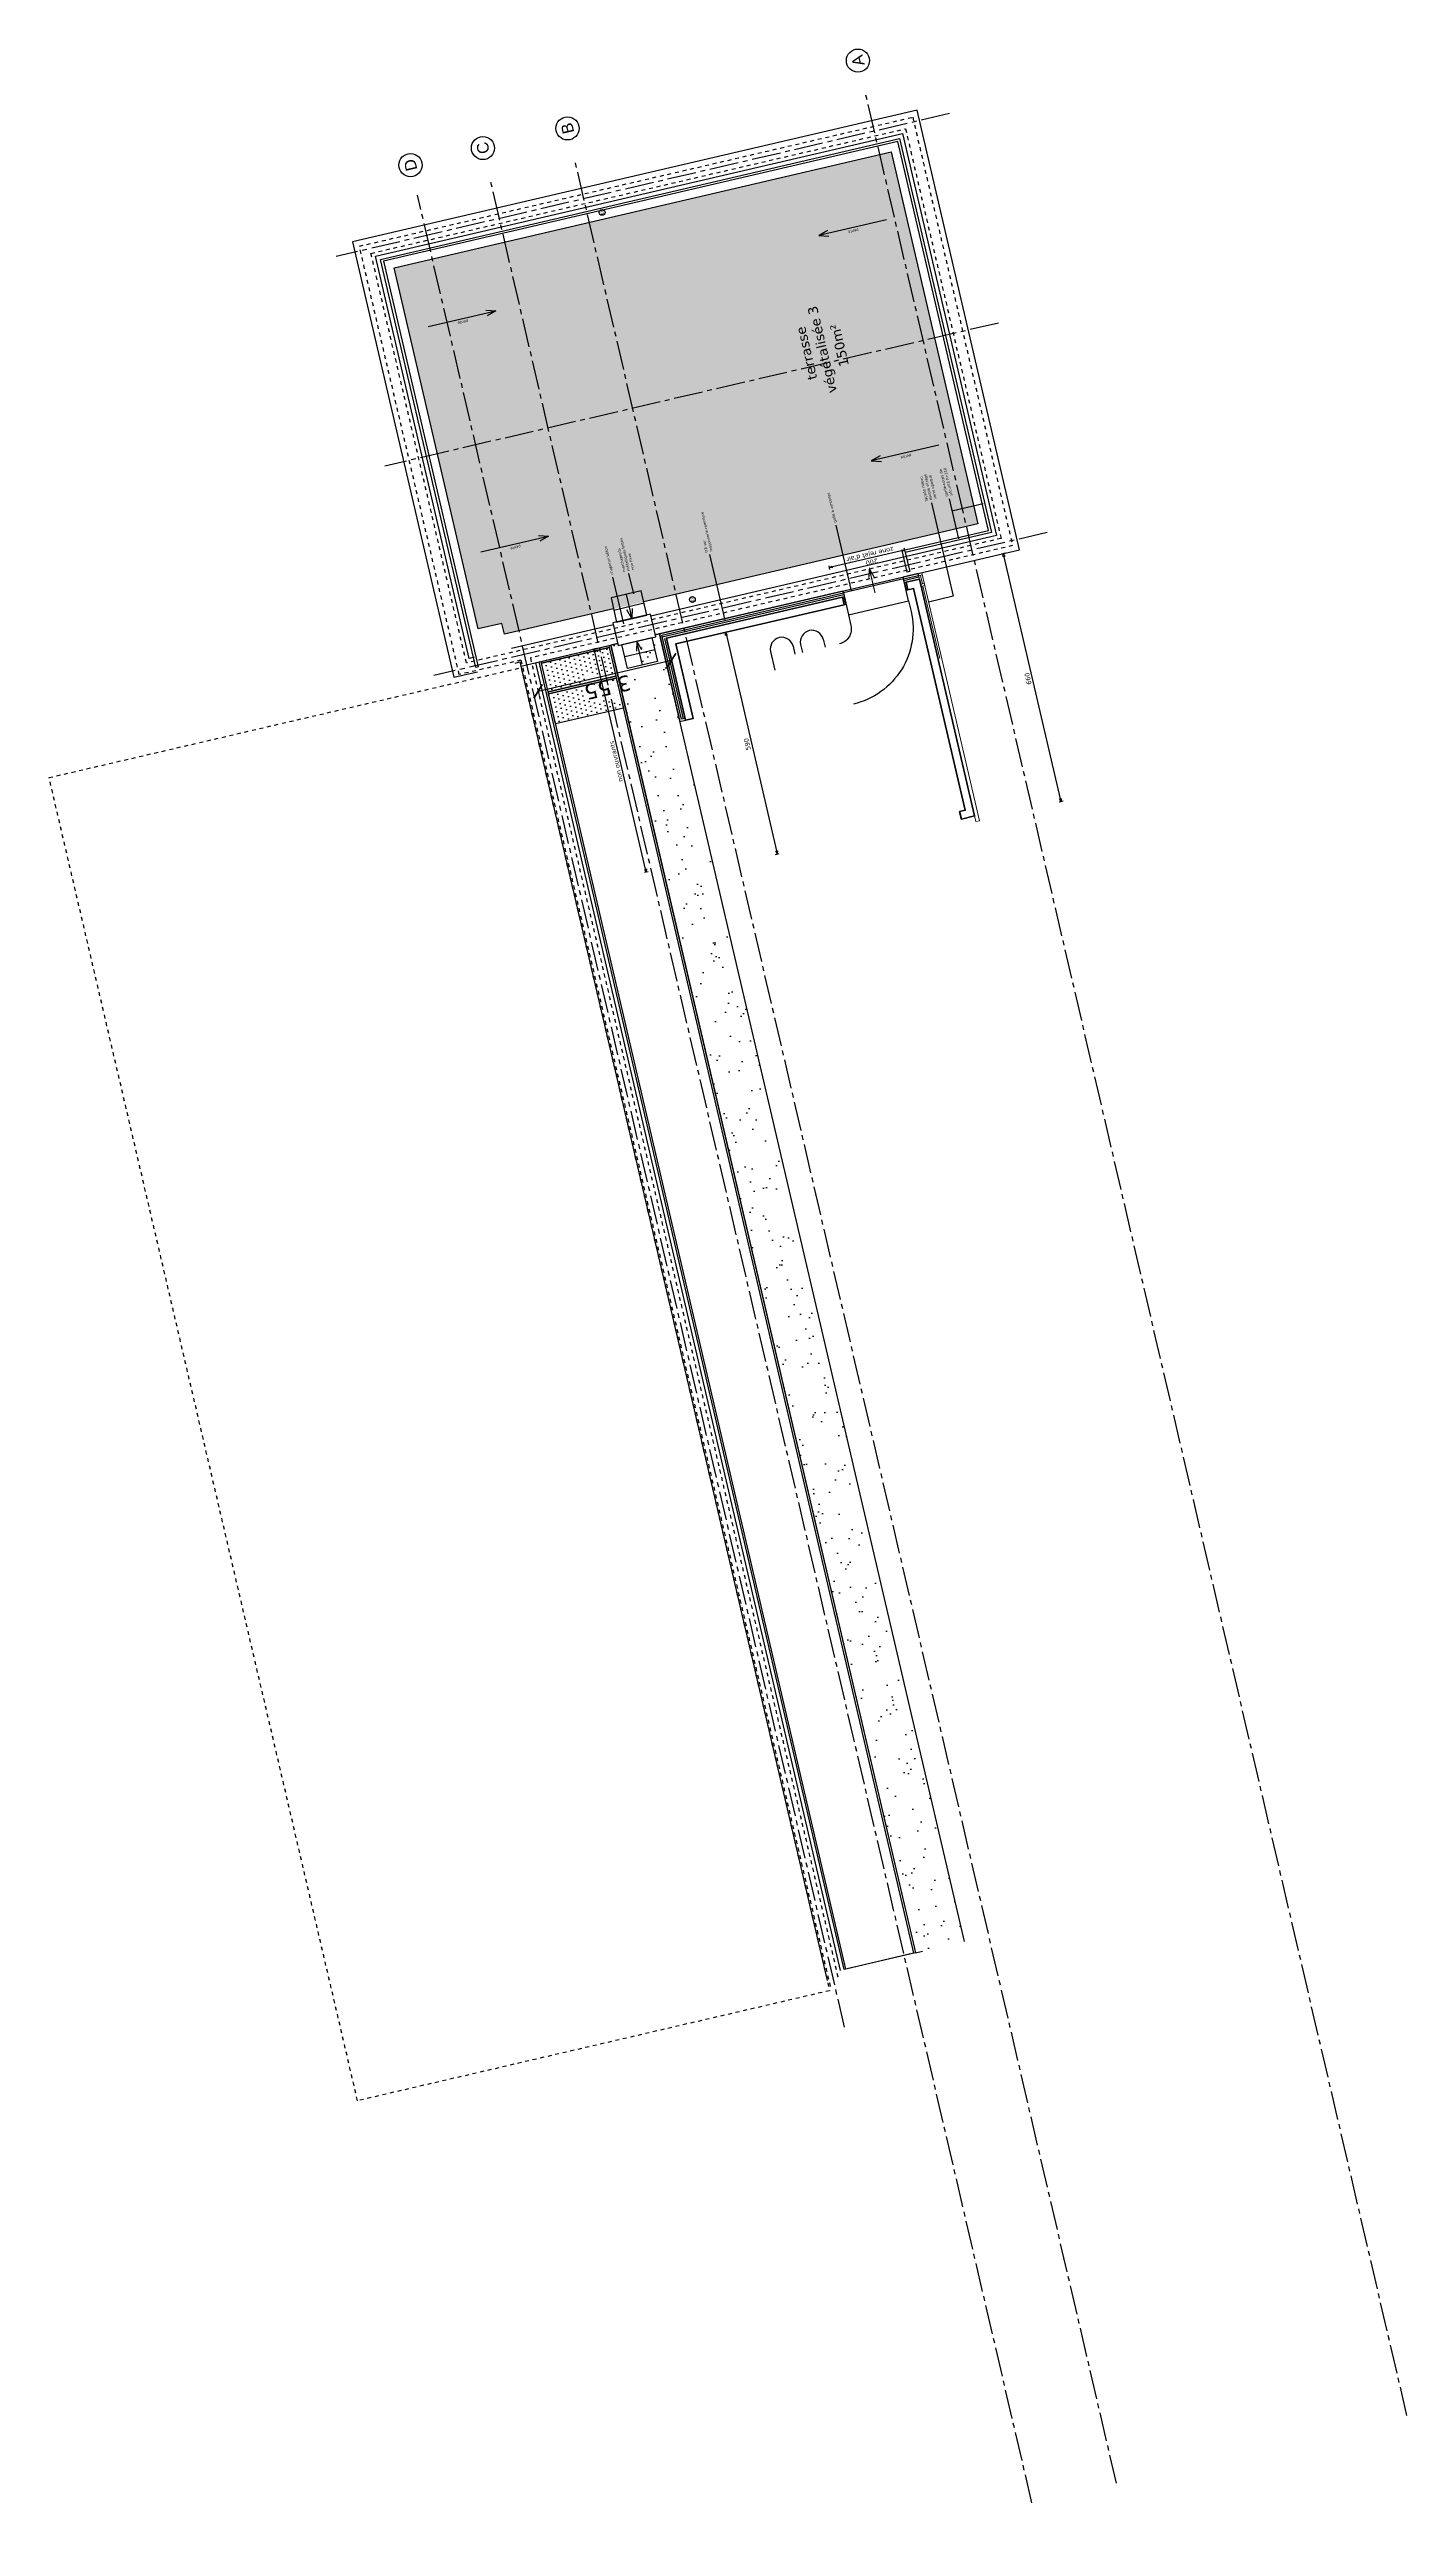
# Model space of a CAD drawing. Header units: metres. Extents: x -49 to 867749, y -579737 to 170817.
# Drawn here: x 867580.4 to 867615.6, y -409799.7 to -409736.1 of the extents above; entities that cross this region are included whole.
import ezdxf
from ezdxf.enums import TextEntityAlignment as Align

# ---------------------------------------------------------------- set-up
doc = ezdxf.new("R2010")
doc.units = ezdxf.units.M
doc.header["$MEASUREMENT"] = 0
doc.header["$PDMODE"] = 3
doc.header["$PDSIZE"] = 0.1
doc.linetypes.add('AXES2', pattern=[1.125, 0.75, -0.125, 0.125, -0.125])
doc.linetypes.add('POINTILLE', pattern=[0.25, 0, -0.25])
for name, color, linetype in [('00-AXE-0.00', 14, 'AXES2'), ('01-ISOL-0.08', 43, 'ISOLATION'), ('01-MEN-VU-0.13', 163, 'Continuous'), ('01-SANITAIRE-0.15', 44, 'Continuous'), ('02-VU-POINT-05-0.10', 133, 'POINTILLE'), ('04-VEGET2-0.15', 80, 'Continuous'), ('06-COT-50&100-0.20', 2, 'Continuous'), ('06-TXT-DETAILS-DIVERS-02.20', 2, 'Continuous'), ('06-TXT-DIVERS-0.20', 70, 'Continuous'), ('06-TXT-ETIQUETTES SURFACES', 210, 'Continuous'), ('08-VU-0.08', 56, 'Continuous'), ('08-VU-0.13', 44, 'Continuous'), ('08-VU-0.25', 41, 'Continuous'), ('08-VU-0.35', 30, 'Continuous')]:
    doc.layers.add(name, color=color, linetype=linetype)
doc.layers.add('01-BETON-0.40', color=4, linetype='Continuous', lineweight=40)
doc.layers.add('01-MEN-CP-0.15', color=2, linetype='Continuous', lineweight=18)
doc.styles.add('COT', font='verdana.ttf')
doc.styles.add('locaux 100', font='verdana.ttf', dxfattribs={"height": 0.22})
doc.styles.add('locaux 20', font='verdana.ttf', dxfattribs={"height": 0.07})
doc.styles.get("Standard").update_dxf_attribs({"font": 'arial.ttf'})
doc.linetypes.add('ISOLATION', pattern='A,0.0001,-0.1,[134,ltypeshp.shx,S=0.1,R=0,X=-0.1,Y=0],-0.2,[134,ltypeshp.shx,S=0.1,R=180,X=0.1,Y=0],-0.1', length=0.4001)
doc.dimstyles.new('COT200', dxfattribs={"dimtxt": 0.4, "dimasz": 0.3, "dimexe": 0.1, "dimexo": 0.5, "dimgap": 0.1, "dimtad": 1, "dimzin": 0, "dimdsep": 46, "dimtxsty": 'COT', "dimblk": 'ARCHTICK', "dimcen": 0.1, "dimclrd": 256, "dimclre": 256, "dimclrt": 2, "dimadec": 0, "dimazin": 0, "dimtm": 1e-09, "dimtfac": 1, "dimtix": 1, "dimtofl": 0, "dimtmove": 1, "dimatfit": 3, "dimldrblk": 'ARCHTICK', "dimfxl": 0.3, "dimfxlon": 1, "dimtolj": 1, "dimtzin": 0, "dimlwd": -1, "dimlwe": -1, "dimarcsym": 0})
doc.dimstyles.new('COT50', dxfattribs={"dimtxt": 0.12, "dimasz": 0.08, "dimexe": 0.05, "dimexo": 0, "dimgap": 0.05, "dimtad": 1, "dimdec": 0, "dimlfac": 100, "dimzin": 0, "dimdsep": 46, "dimtxsty": 'COT', "dimblk": 'OPEN30', "dimcen": 0.04, "dimdle": 0.05, "dimclrd": 256, "dimclre": 256, "dimclrt": 6, "dimadec": 0, "dimazin": 0, "dimtm": 1e-09, "dimtfac": 1, "dimtdec": 0, "dimtmove": 1, "dimatfit": 0, "dimldrblk": 'OPEN30', "dimfxl": 0.05, "dimfxlon": 1, "dimtolj": 1, "dimtzin": 0, "dimlwd": -1, "dimlwe": -1, "dimarcsym": 0})

# ---------------------------------------------------------------- blocks, each defined once
blk = doc.blocks.new('_Open30')
at = {"color": 0, "linetype": 'ByBlock', "lineweight": -2}
for p, q in [((-1, 0.27), (0, 0)), ((0, 0), (-1, -0.27)), ((0, 0), (-1, 0))]:
    blk.add_line(p, q, dxfattribs=at)
blk = doc.blocks.new('*D539')
at = {"layer": '06-COT-50&100-0.20', "transparency": 16777216}
for p, q in [((867597.92, -409751.21), (867598.018, -409751.187)), ((867597.987, -409751.276), (867599.29, -409756.866)), ((867599.26, -409756.956), (867599.357, -409756.933))]:
    blk.add_line(p, q, dxfattribs=at)
at = {"layer": 'Defpoints', "color": 0, "transparency": 16777216}
for p in [(867596.675, -409751.5), (867598.015, -409757.246), (867599.308, -409756.944)]:
    blk.add_point(p, dxfattribs=at)
at = {"layer": '06-COT-50&100-0.20', "transparency": 16777216, "xscale": 0.08, "yscale": 0.08, "zscale": 0.08}
for p, rotation in [((867597.969, -409751.198), 103.1212703830424), ((867599.308, -409756.944), 283.1212703830424)]:
    blk.add_blockref('_Open30', p, dxfattribs=dict(at, rotation=rotation))
at = {"layer": '06-COT-50&100-0.20', "color": 6, "transparency": 16777216, "insert": (867598.529, -409754.097), "char_height": 0.12, "attachment_point": 5, "rotation": 103.12127, "style": 'COT'}
blk.add_mtext('\\A1;590', dxfattribs=at)
blk = doc.blocks.new('*D540')
at = {"layer": '06-COT-50&100-0.20', "transparency": 16777216}
for p, q in [((867602.53, -409749.086), (867600.738, -409749.503)), ((867602.619, -409749.116), (867602.597, -409749.019)), ((867600.672, -409749.57), (867600.649, -409749.473))]:
    blk.add_line(p, q, dxfattribs=at)
at = {"layer": 'Defpoints', "color": 0, "transparency": 16777216}
for p in [(867600.66, -409749.522), (867600.813, -409750.176), (867602.84, -409750.063)]:
    blk.add_point(p, dxfattribs=at)
at = {"layer": '06-COT-50&100-0.20', "transparency": 16777216, "xscale": 0.08, "yscale": 0.08, "zscale": 0.08}
for p, rotation in [((867602.608, -409749.068), 13.12127038304243), ((867600.66, -409749.522), 193.1212703830424)]:
    blk.add_blockref('_Open30', p, dxfattribs=dict(at, rotation=rotation))
at = {"layer": '06-COT-50&100-0.20', "color": 6, "transparency": 16777216, "insert": (867601.729, -409749.26), "char_height": 0.12, "attachment_point": 5, "rotation": 193.12127, "style": 'COT'}
blk.add_mtext("\\A1;200\\Pzone rejet d'air", dxfattribs=at)
blk = doc.blocks.new('*D541')
at = {"layer": '06-COT-50&100-0.20', "transparency": 16777216}
for p, q in [((867594.613, -409751.621), (867594.516, -409751.644)), ((867595.894, -409757.337), (867594.582, -409751.71)), ((867595.961, -409757.404), (867595.864, -409757.427))]:
    blk.add_line(p, q, dxfattribs=at)
at = {"layer": 'Defpoints', "color": 0, "transparency": 16777216}
for p in [(867594.564, -409751.632), (867594.941, -409751.545), (867596.288, -409757.328)]:
    blk.add_point(p, dxfattribs=at)
at = {"layer": '06-COT-50&100-0.20', "transparency": 16777216, "xscale": 0.08, "yscale": 0.08, "zscale": 0.08}
for p, rotation in [((867594.564, -409751.632), 103.1212703830424), ((867595.912, -409757.415), 283.1212703830424)]:
    blk.add_blockref('_Open30', p, dxfattribs=dict(at, rotation=rotation))
at = {"layer": '06-COT-50&100-0.20', "color": 6, "transparency": 16777216, "insert": (867595.129, -409754.543), "char_height": 0.12, "attachment_point": 5, "rotation": 103.12127, "style": 'COT'}
blk.add_mtext('\\A1;non ouvrants', dxfattribs=at)
blk = doc.blocks.new('*D542')
at = {"layer": '06-COT-50&100-0.20', "transparency": 16777216}
for p, q in [((867605.214, -409749.15), (867605.116, -409749.173)), ((867606.645, -409755.511), (867605.183, -409749.239)), ((867606.712, -409755.578), (867606.615, -409755.6))]:
    blk.add_line(p, q, dxfattribs=at)
at = {"layer": 'Defpoints', "color": 0, "transparency": 16777216}
for p in [(867605.585, -409749.064), (867605.165, -409749.161), (867607.083, -409755.491)]:
    blk.add_point(p, dxfattribs=at)
at = {"layer": '06-COT-50&100-0.20', "transparency": 16777216, "xscale": 0.08, "yscale": 0.08, "zscale": 0.08}
for p, rotation in [((867605.165, -409749.161), 103.1212703830424), ((867606.663, -409755.589), 283.1212703830424)]:
    blk.add_blockref('_Open30', p, dxfattribs=dict(at, rotation=rotation))
at = {"layer": '06-COT-50&100-0.20', "color": 6, "transparency": 16777216, "insert": (867605.805, -409752.401), "char_height": 0.12, "attachment_point": 5, "rotation": 103.12127, "style": 'COT'}
blk.add_mtext('\\A1;660', dxfattribs=at)
blk = doc.blocks.new('A$C3E0B406B')
at = {"layer": '01-SANITAIRE-0.15'}
for points in [[(0.075, -0.25), (0, 0), (-0.075, -0.25)], [(0, -1.8), (0, 0)]]:
    blk.add_lwpolyline(points, dxfattribs=at)
at = {"layer": '01-SANITAIRE-0.15', "insert": (-0.083, -0.9), "char_height": 0.07, "width": 1.56851, "attachment_point": 5, "rotation": 90, "style": 'locaux 20'}
blk.add_mtext('pente ', dxfattribs=at)
blk = doc.blocks.new('_ArchTick')
at = {"color": 0, "linetype": 'ByBlock', "const_width": 0.15}
blk.add_lwpolyline([(-0.5, -0.5), (0.5, 0.5)], dxfattribs=at)
blk = doc.blocks.new('*D543')
at = {"transparency": 16777216}
for p, q in [((867593.11, -409752.728), (867596.568, -409751.922)), ((867596.568, -409751.922), (867596.591, -409752.019)), ((867593.11, -409752.728), (867593.133, -409752.825))]:
    blk.add_line(p, q, dxfattribs=at)
at = {"layer": 'Defpoints', "color": 0, "transparency": 16777216}
for p in [(867596.568, -409751.922), (867596.568, -409751.922), (867593.11, -409752.728)]:
    blk.add_point(p, dxfattribs=at)
at = {"transparency": 16777216, "xscale": 0.3, "yscale": 0.3, "zscale": 0.3}
for p, rotation in [((867596.568, -409751.922), 13.12127038304243), ((867593.11, -409752.728), 193.1212703830424)]:
    blk.add_blockref('_ArchTick', p, dxfattribs=dict(at, rotation=rotation))
at = {"color": 2, "transparency": 16777216, "insert": (867594.909, -409752.625), "char_height": 0.4, "attachment_point": 5, "rotation": 193.12127, "style": 'COT'}
blk.add_mtext('\\A1;3.55', dxfattribs=at)

msp = doc.modelspace()

# ---------------------------------------------------------------- hatches: boundary and pattern name
at = {"layer": '01-MEN-VU-0.13'}
h = msp.add_hatch(dxfattribs=at)
h.set_pattern_fill('DOTS', color=256, scale=2)
h.set_pattern_definition([(103.12127, (867612.58226, -409779.08236), (-0.13592477, 0.03249163), [0, -0.125])])
h.paths.add_polyline_path([(867593.371, -409752.745), (867593.198, -409752.002), (867594.952, -409751.594), (867595.125, -409752.336)])
h = msp.add_hatch(dxfattribs=at)
h.set_pattern_fill('DOTS', color=256, scale=2)
h.set_pattern_definition([(103.12127, (867612.77522, -409779.91017), (-0.13592477, 0.03249163), [0, -0.125])])
h.paths.add_polyline_path([(867593.564, -409753.573), (867593.383, -409752.794), (867595.136, -409752.385), (867595.318, -409753.164)])
at = {"layer": '04-VEGET2-0.15', "true_color": 0x999999}
h = msp.add_hatch(dxfattribs=at)
h.set_pattern_fill('AR-SAND', color=253, scale=0.2)
h.set_pattern_definition([(140.62127, (867616.6103, -409796.36274), (-0.3724435, -0.0997525), [0, -0.304, 0, -0.34, 0, -0.325]), (110.6213, (867616.6103, -409796.36274), (-0.6300454, 0.2165815), [0, -0.164, 0, -0.274, 0, -0.105]), (70.6213, (867616.66613, -409796.6023), (-0.1424923, 0.6063105), [0, -0.1, 0, -0.36, 0, -0.47]), (60.6213, (867616.66613, -409796.6023), (-0.307438, 0.5456797), [0, -0.05, 0, -0.236, 0, -0.27])])
edge = h.paths.add_edge_path()
edge.add_line((867595.066, -409750.591), (867592.236, -409751.251))
edge.add_line((867592.236, -409751.251), (867592.17, -409750.969))
edge.add_line((867592.17, -409750.969), (867591.56, -409751.111))
edge.add_line((867591.56, -409751.111), (867589.378, -409741.752))
edge.add_line((867589.378, -409741.752), (867602.257, -409738.75))
edge.add_line((867602.257, -409738.75), (867604.504, -409748.391))
edge.add_line((867604.504, -409748.391), (867595.845, -409750.41))
h = msp.add_hatch(dxfattribs=at)
h.set_pattern_fill('AR-SAND', color=253, scale=0.5)
h.set_pattern_definition([(140.6213, (867615.6311, -409803.3679), (-0.931109, -0.249381), [0, -0.76, 0, -0.85, 0, -0.8125]), (110.6213, (867615.6311, -409803.3679), (-1.575113, 0.541454), [0, -0.41, 0, -0.685, 0, -0.2625]), (70.6213, (867615.7707, -409803.96686), (-0.356231, 1.515776), [0, -0.25, 0, -0.9, 0, -1.175]), (60.6213, (867615.7707, -409803.9669), (-0.768595, 1.3642), [0, -0.125, 0, -0.59, 0, -0.675])])
edge = h.paths.add_edge_path()
edge.add_line((867604.155, -409785.128), (867596.255, -409751.238))
edge.add_line((867596.255, -409751.238), (867594.995, -409751.532))
edge.add_line((867594.995, -409751.532), (867602.889, -409785.423))
edge.add_line((867602.889, -409785.423), (867603.072, -409785.381))

# ---------------------------------------------------------------- linework, layer by layer
at = {"color": 2}
for points in [[(867601.087, -409750.471), (867601.042, -409750.277), (867600.993, -409750.288), (867601.038, -409750.483)], [(867602.694, -409750.097), (867602.649, -409749.902), (867602.6, -409749.913), (867602.645, -409750.108)]]:
    msp.add_lwpolyline(points, close=True, dxfattribs=at)
at = {"layer": '00-AXE-0.00'}
for p, q in [((867615.623, -409797.414), (867601.579, -409737.162)), ((867603.77, -409737.755), (867587.873, -409741.461)), ((867608.097, -409799.169), (867594.052, -409738.917)), ((867605.906, -409799.679), (867591.861, -409739.427)), ((867601.052, -409787.351), (867589.984, -409739.869)), ((867605.036, -409743.185), (867589.139, -409746.89)), ((867606.302, -409748.614), (867590.404, -409752.32))]:
    msp.add_line(p, q, dxfattribs=at)
at = {"layer": '00-AXE-0.00', "linetype": 'Continuous'}
for centre in [(867601.397, -409736.383), (867593.871, -409738.138), (867589.803, -409739.09), (867591.68, -409738.648)]:
    msp.add_circle(centre, 0.3, dxfattribs=at)
at = {"layer": '01-BETON-0.40', "ltscale": 0.5}
for points in [[(867600.993, -409750.288), (867596.435, -409751.35), (867596.931, -409753.478), (867597.126, -409753.433), (867596.675, -409751.5), (867601.038, -409750.483)], [(867602.694, -409750.097), (867602.84, -409750.063), (867604.179, -409755.809), (867604.033, -409755.843), (867604.079, -409756.038), (867604.42, -409755.958), (867602.989, -409749.823), (867602.649, -409749.902)]]:
    msp.add_lwpolyline(points, close=True, dxfattribs=at)
at = {"layer": '01-ISOL-0.08', "ltscale": 0.1}
for p, q in [((867601.03, -409750.228), (867596.326, -409751.324)), ((867602.978, -409749.774), (867602.589, -409749.865)), ((867596.386, -409751.362), (867596.871, -409753.441))]:
    msp.add_line(p, q, dxfattribs=at)
at = {"layer": '01-MEN-CP-0.15'}
for p, q in [((867603.069, -409749.943), (867603.018, -409749.724)), ((867603.521, -409751.881), (867603.082, -409750.001))]:
    msp.add_line(p, q, dxfattribs=at)
for points in [[(867604.454, -409756.104), (867604.551, -409756.082), (867603.053, -409749.654), (867602.955, -409749.677)], [(867602.969, -409749.735), (867602.955, -409749.677), (867603.053, -409749.654), (867603.066, -409749.712)], [(867601.008, -409750.131), (867602.566, -409749.767), (867602.577, -409749.816), (867601.019, -409750.179)], [(867603.034, -409750.013), (867603.02, -409749.954), (867603.118, -409749.931), (867603.131, -409749.99)]]:
    msp.add_lwpolyline(points, close=True, dxfattribs=at)
at = {"layer": '01-MEN-VU-0.13'}
for points in [[(867602.675, -409749.639), (867602.545, -409749.082), (867604.777, -409748.561), (867602.427, -409738.477), (867589.105, -409741.582), (867591.556, -409752.095), (867591.492, -409752.11), (867589.027, -409741.533), (867602.475, -409738.399), (867604.855, -409748.61), (867602.623, -409749.13), (867602.738, -409749.625)], [(867601.038, -409785.855), (867593.138, -409751.965), (867594.989, -409751.533), (867602.889, -409785.423)], [(867593.198, -409752.002), (867593.187, -409751.954), (867594.94, -409751.545), (867594.952, -409751.594)], [(867601.087, -409785.843), (867593.198, -409752.002), (867594.952, -409751.594), (867602.84, -409785.435)], [(867593.371, -409752.745), (867593.198, -409752.002), (867594.952, -409751.594), (867595.125, -409752.336)], [(867593.383, -409752.794), (867593.371, -409752.745), (867595.125, -409752.336), (867595.136, -409752.385)], [(867593.564, -409753.573), (867593.383, -409752.794), (867595.136, -409752.385), (867595.318, -409753.164)]]:
    msp.add_lwpolyline(points, close=True, dxfattribs=at)
at = {"layer": '01-SANITAIRE-0.15'}
for points in [[(867590.264, -409743.272), (867592.017, -409742.864)], [(867591.757, -409742.847), (867592.017, -409742.864), (867591.791, -409742.993)], [(867591.626, -409749.115), (867593.379, -409748.707)], [(867593.119, -409748.691), (867593.379, -409748.707), (867593.153, -409748.837)]]:
    msp.add_lwpolyline(points, dxfattribs=at)
for centre in [(867594.768, -409740.316), (867597.106, -409750.347)]:
    msp.add_circle(centre, 0.075, dxfattribs=at)
at = {"layer": '02-VU-POINT-05-0.10', "ltscale": 0.25}
for points in [[(867592.665, -409751.921), (867591.066, -409752.294), (867588.478, -409741.192), (867602.817, -409737.849), (867605.405, -409748.952), (867592.909, -409751.864)], [(867592.665, -409751.921), (867600.69, -409786.347)], [(867592.909, -409751.864), (867600.877, -409786.046)]]:
    msp.add_lwpolyline(points, dxfattribs=at)
for points in [[(867591.252, -409751.994), (867588.778, -409741.378), (867602.63, -409738.149), (867605.105, -409748.765)], [(867588.43, -409789.256), (867580.437, -409754.965), (867592.669, -409752.114), (867600.662, -409786.404)]]:
    msp.add_lwpolyline(points, close=True, dxfattribs=at)
at = {"layer": '04-VEGET2-0.15'}
for points in [[(867595.066, -409750.591), (867592.236, -409751.251), (867592.17, -409750.969), (867591.56, -409751.111), (867589.378, -409741.752), (867602.257, -409738.75), (867604.504, -409748.391), (867595.845, -409750.41)], [(867595.173, -409751.491), (867594.995, -409751.532), (867602.889, -409785.423), (867603.072, -409785.381)], [(867604.155, -409785.128), (867596.255, -409751.238), (867596.147, -409751.264)]]:
    msp.add_lwpolyline(points, dxfattribs=at)
at = {"layer": '06-TXT-DETAILS-DIVERS-02.20'}
msp.add_line((867604.644, -409747.872), (867603.834, -409748.061), dxfattribs=at)
for points in [[(867603.302, -409747.843), (867603.866, -409750.264), (867603.222, -409750.414)], [(867603.758, -409747.737), (867604, -409748.773)], [(867600.822, -409748.421), (867601.219, -409750.123)], [(867595.456, -409749.672), (867595.58, -409750.205)], [(867597.551, -409749.184), (867597.947, -409750.886)], [(867595.039, -409749.769), (867595.321, -409750.978)]]:
    msp.add_lwpolyline(points, dxfattribs=at)
at = {"layer": '08-VU-0.08'}
for p, q in [((867599.717, -409751.561), (867599.766, -409751.769)), ((867599.912, -409751.515), (867599.961, -409751.723)), ((867600.496, -409751.379), (867600.545, -409751.587)), ((867599.133, -409751.697), (867599.246, -409752.184))]:
    msp.add_line(p, q, dxfattribs=at)
at = {"layer": '08-VU-0.08', "const_width": 0.03}
for points in [[(867601.824, -409749.78), (867601.695, -409749.554), (867601.678, -409749.814)], [(867601.84, -409750.177), (867601.695, -409749.554)]]:
    msp.add_lwpolyline(points, dxfattribs=at)
at = {"layer": '08-VU-0.08'}
msp.add_lwpolyline([(867602.709, -409750.383), (867602.577, -409749.816), (867601.019, -409750.179), (867601.151, -409750.746)], close=True, dxfattribs=at)
for points in [[(867602.709, -409750.383), (867602.773, -409750.657, -0.414214), (867601.279, -409753.059, -0.414214)], [(867601.151, -409750.746), (867601.215, -409751.02, -0.414214), (867600.916, -409751.5)]]:
    msp.add_lwpolyline(points, format="xyb", dxfattribs=at)
for centre in [(867599.425, -409751.629), (867600.204, -409751.447)]:
    msp.add_arc(centre, 0.3, 13.12127, 193.12127, dxfattribs=at)
at = {"layer": '08-VU-0.13'}
for p, q in [((867595.072, -409750.621), (867595.852, -409750.439)), ((867595.354, -409751.828), (867596.133, -409751.647))]:
    msp.add_line(p, q, dxfattribs=at)
for points in [[(867595.924, -409750.751), (867595.779, -409750.127), (867595, -409750.309), (867595.145, -409750.932)], [(867596.158, -409751.312), (867596.022, -409750.728), (867595.048, -409750.955), (867595.184, -409751.539)], [(867596.06, -409751.335), (867596.206, -409751.958), (867595.427, -409752.14), (867595.281, -409751.517)]]:
    msp.add_lwpolyline(points, close=True, dxfattribs=at)
for points in [[(867595.389, -409750.218), (867595.535, -409750.841)], [(867595.551, -409750.581), (867595.535, -409750.841), (867595.405, -409750.615)], [(867595.801, -409751.652), (867595.671, -409751.426), (867595.655, -409751.686)], [(867595.816, -409752.049), (867595.671, -409751.426)]]:
    msp.add_lwpolyline(points, dxfattribs=at)
at = {"layer": '08-VU-0.25'}
for points in [[(867602.577, -409749.816), (867602.967, -409749.725), (867602.955, -409749.677), (867602.566, -409749.767)], [(867601.008, -409750.131), (867596.255, -409751.238), (867596.785, -409753.512), (867596.931, -409753.478), (867596.92, -409753.43), (867596.822, -409753.452), (867596.315, -409751.276), (867601.019, -409750.179)]]:
    msp.add_lwpolyline(points, close=True, dxfattribs=at)
at = {"layer": '08-VU-0.35'}
for points in [[(867596.147, -409751.264), (867605.585, -409749.064), (867602.929, -409737.669), (867588.298, -409741.08), (867590.928, -409752.365), (867591.538, -409752.223)], [(867591.45, -409751.845), (867591.327, -409751.874), (867588.898, -409741.453), (867602.555, -409738.27), (867604.984, -409748.69), (867596.033, -409750.777)], [(867595.059, -409751.004), (867592.424, -409751.618)], [(867592.512, -409751.996), (867592.635, -409751.968), (867592.66, -409752.076), (867595.173, -409751.491)], [(867592.512, -409751.996), (867592.635, -409751.968), (867600.6, -409786.136)], [(867593.04, -409751.988), (867600.94, -409785.878)]]:
    msp.add_lwpolyline(points, dxfattribs=at)

# ---------------------------------------------------------------- block references
at = {"color": 2, "rotation": 103.121270379485}
for p in [(867600.382, -409740.914), (867601.744, -409746.757)]:
    msp.add_blockref('A$C3E0B406B', p, dxfattribs=at)

# ---------------------------------------------------------------- texts
at = {"layer": '00-AXE-0.00'}
for s, p in [('A', (867601.397, -409736.383)), ('B', (867593.871, -409738.138)), ('C', (867591.68, -409738.648)), ('D', (867589.803, -409739.09))]:
    msp.add_text(s, height=0.3, rotation=103.12127, dxfattribs=at).set_placement(p, align=Align.MIDDLE_CENTER)
at = {"layer": '01-SANITAIRE-0.15', "char_height": 0.07, "attachment_point": 5, "style": 'locaux 20'}
for s, insert, width, rotation in [('EP', (867594.768, -409740.316), 0.15887, 103.12127), ('pente ', (867591.159, -409743.149), 1.56851, 193.12127), ('pente ', (867592.521, -409748.992), 1.56851, 193.12127), ('EP', (867597.106, -409750.347), 0.15887, 103.12127)]:
    msp.add_mtext(s, dxfattribs=dict(at, insert=insert, width=width, rotation=rotation))
at = {"layer": '06-TXT-DETAILS-DIVERS-02.20', "char_height": 0.07, "width": 1.56851, "attachment_point": 4, "rotation": 103.12127, "style": 'locaux 20'}
for s, insert in [('façade rideau\\Pdouble vitrage\\Pverre opaque ', (867603.299, -409747.777)), ('garde-corps de\\Psécurité h=110 ', (867603.756, -409747.67)), ('grille à ventelles', (867600.819, -409748.355)), ('ITE sur\\Pmaçonnerie+peinture', (867597.548, -409749.117)), ('chaperon béton', (867595.036, -409749.703)), ('marchepieds\\Pmétalliques lestés\\Pnon fixes', (867595.453, -409749.606))]:
    msp.add_mtext(s, dxfattribs=dict(at, insert=insert))
at = {"layer": '06-TXT-DIVERS-0.20', "insert": (867600.302, -409743.911), "char_height": 0.25, "width": 2.37148, "attachment_point": 5, "rotation": 103.12127, "style": 'locaux 100'}
msp.add_mtext('terrasse végétalisée 3', dxfattribs=at)
at = {"layer": '06-TXT-ETIQUETTES SURFACES', "insert": (867600.92, -409743.759), "char_height": 0.25, "attachment_point": 5, "rotation": 103.12127, "style": 'locaux 100'}
msp.add_mtext('150m²', dxfattribs=at)

# ---------------------------------------------------------------- dimensions: what is measured, and where the dimension line sits
at = {"color": 2}
dim = msp.add_aligned_dim(p1=(867593.11, -409752.728), p2=(867596.568, -409751.922), distance=0, dimstyle='COT200', dxfattribs=at)
dim.commit()
dim.dimension.update_dxf_attribs({"geometry": '*D543', "text_midpoint": (867594.909, -409752.625)})
at = {"layer": '06-COT-50&100-0.20'}
for base, p1, p2, angle, text, picture, middle in [((867600.66, -409749.522), (867602.84, -409750.063), (867600.813, -409750.176), 193.12127, "<>\\Pzone rejet d'air", '*D540', (867601.676, -409749.035)), ((867594.564, -409751.632), (867596.288, -409757.328), (867594.941, -409751.545), 103.12127, 'non ouvrants', '*D541', (867595.237, -409754.518))]:
    dim = msp.add_linear_dim(base=base, p1=p1, p2=p2, angle=angle, text=text, dimstyle='COT50', dxfattribs=at)
    dim.commit()
    dim.dimension.update_dxf_attribs({"geometry": picture, "text_midpoint": middle, "dimtype": 160})
for base, p1, p2, picture, middle in [((867605.165, -409749.161), (867607.083, -409755.491), (867605.585, -409749.064), '*D542', (867605.805, -409752.401)), ((867599.308, -409756.944), (867596.675, -409751.5), (867598.015, -409757.246), '*D539', (867598.529, -409754.097))]:
    dim = msp.add_linear_dim(base=base, p1=p1, p2=p2, angle=103.12127, dimstyle='COT50', dxfattribs=at)
    dim.commit()
    dim.dimension.update_dxf_attribs({"geometry": picture, "text_midpoint": middle})

doc.saveas('drawing.dxf')
